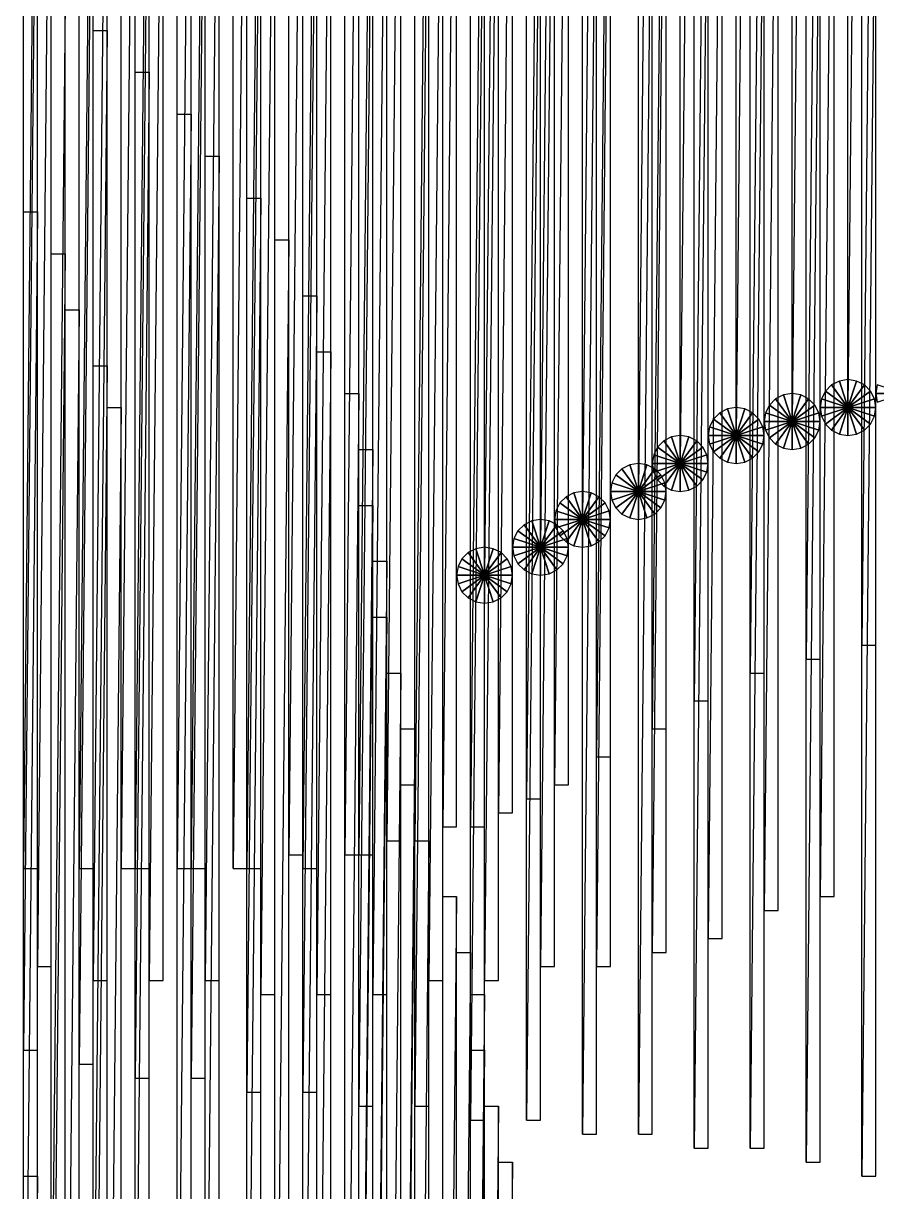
# Model space of a CAD drawing. Header units: metres. Extents: x -172 to 779, y -182 to 937.
# Drawn here: x 207 to 268, y 357.9 to 441.5 of the extents above; entities that cross this region are included whole.
import ezdxf

# ---------------------------------------------------------------- set-up
doc = ezdxf.new("R2010")
doc.units = ezdxf.units.M

msp = doc.modelspace()

# ---------------------------------------------------------------- linework, layer by layer
for points in [[(266, 414), (267, 414), (267, 515), (267.0001, 515.0001, 0.0001)], [(267, 515), (266, 414), (266, 515), (266.0001, 515.0001, 0.0001)], [(262, 413), (263, 413), (263, 514), (263.0001, 514.0001, 0.0001)], [(263, 514), (262, 413), (262, 514), (262.0001, 514.0001, 0.0001)], [(258, 412), (259, 412), (259, 513), (259.0001, 513.0001, 0.0001)], [(259, 513), (258, 412), (258, 513), (258.0001, 513.0001, 0.0001)], [(254, 410), (255, 410), (255, 511), (255.0001, 511.0001, 0.0001)], [(255, 511), (254, 410), (254, 511), (254.0001, 511.0001, 0.0001)], [(251, 408), (252, 408), (252, 509), (252.0001, 509.0001, 0.0001)], [(252, 509), (251, 408), (251, 509), (251.0001, 509.0001, 0.0001)], [(247, 406), (248, 406), (248, 507), (248.0001, 507.0001, 0.0001)], [(248, 507), (247, 406), (247, 507), (247.0001, 507.0001, 0.0001)], [(244, 404), (245, 404), (245, 505), (245.0001, 505.0001, 0.0001)], [(245, 505), (244, 404), (244, 505), (244.0001, 505.0001, 0.0001)], [(240, 402), (241, 402), (241, 503), (241.0001, 503.0001, 0.0001)], [(241, 503), (240, 402), (240, 503), (240.0001, 503.0001, 0.0001)], [(267, 397), (268, 397), (268, 498), (268.0001, 498.0001, 0.0001)], [(268, 498), (267, 397), (267, 498), (267.0001, 498.0001, 0.0001)], [(263, 396), (264, 396), (264, 497), (264.0001, 497.0001, 0.0001)], [(264, 497), (263, 396), (263, 497), (263.0001, 497.0001, 0.0001)], [(259, 395), (260, 395), (260, 496), (260.0001, 496.0001, 0.0001)], [(260, 496), (259, 395), (259, 496), (259.0001, 496.0001, 0.0001)], [(255, 393), (256, 393), (256, 494), (256.0001, 494.0001, 0.0001)], [(256, 494), (255, 393), (255, 494), (255.0001, 494.0001, 0.0001)], [(252, 391), (253, 391), (253, 492), (253.0001, 492.0001, 0.0001)], [(253, 492), (252, 391), (252, 492), (252.0001, 492.0001, 0.0001)], [(248, 389), (249, 389), (249, 490), (249.0001, 490.0001, 0.0001)], [(249, 490), (248, 389), (248, 490), (248.0001, 490.0001, 0.0001)], [(245, 387), (246, 387), (246, 488), (246.0001, 488.0001, 0.0001)], [(246, 488), (245, 387), (245, 488), (245.0001, 488.0001, 0.0001)], [(243, 386), (244, 386), (244, 487), (244.0001, 487.0001, 0.0001)], [(244, 487), (243, 386), (243, 487), (243.0001, 487.0001, 0.0001)], [(241, 385), (242, 385), (242, 486), (242.0001, 486.0001, 0.0001)], [(242, 486), (241, 385), (241, 486), (241.0001, 486.0001, 0.0001)], [(237, 384), (238, 384), (238, 485), (238.0001, 485.0001, 0.0001)], [(238, 485), (237, 384), (237, 485), (237.0001, 485.0001, 0.0001)], [(239, 384), (240, 384), (240, 485), (240.0001, 485.0001, 0.0001)], [(240, 485), (239, 384), (239, 485), (239.0001, 485.0001, 0.0001)], [(233, 383), (234, 383), (234, 484), (234.0001, 484.0001, 0.0001)], [(234, 484), (233, 383), (233, 484), (233.0001, 484.0001, 0.0001)], [(235, 383), (236, 383), (236, 484), (236.0001, 484.0001, 0.0001)], [(236, 484), (235, 383), (235, 484), (235.0001, 484.0001, 0.0001)], [(226, 382), (227, 382), (227, 483), (227.0001, 483.0001, 0.0001)], [(227, 483), (226, 382), (226, 483), (226.0001, 483.0001, 0.0001)], [(230, 382), (231, 382), (231, 483), (231.0001, 483.0001, 0.0001)], [(231, 483), (230, 382), (230, 483), (230.0001, 483.0001, 0.0001)], [(231, 382), (232, 382), (232, 483), (232.0001, 483.0001, 0.0001)], [(232, 483), (231, 382), (231, 483), (231.0001, 483.0001, 0.0001)], [(207, 381), (208, 381), (208, 482), (208.0001, 482.0001, 0.0001)], [(208, 482), (207, 381), (207, 482), (207.0001, 482.0001, 0.0001)], [(211, 381), (212, 381), (212, 482), (212.0001, 482.0001, 0.0001)], [(212, 482), (211, 381), (211, 482), (211.0001, 482.0001, 0.0001)], [(214, 381), (215, 381), (215, 482), (215.0001, 482.0001, 0.0001)], [(215, 482), (214, 381), (214, 482), (214.0001, 482.0001, 0.0001)], [(215, 381), (216, 381), (216, 482), (216.0001, 482.0001, 0.0001)], [(216, 482), (215, 381), (215, 482), (215.0001, 482.0001, 0.0001)], [(218, 381), (219, 381), (219, 482), (219.0001, 482.0001, 0.0001)], [(219, 482), (218, 381), (218, 482), (218.0001, 482.0001, 0.0001)], [(219, 381), (220, 381), (220, 482), (220.0001, 482.0001, 0.0001)], [(220, 482), (219, 381), (219, 482), (219.0001, 482.0001, 0.0001)], [(222, 381), (223, 381), (223, 482), (223.0001, 482.0001, 0.0001)], [(223, 482), (222, 381), (222, 482), (222.0001, 482.0001, 0.0001)], [(223, 381), (224, 381), (224, 482), (224.0001, 482.0001, 0.0001)], [(224, 482), (223, 381), (223, 482), (223.0001, 482.0001, 0.0001)], [(227, 381), (228, 381), (228, 482), (228.0001, 482.0001, 0.0001)], [(228, 482), (227, 381), (227, 482), (227.0001, 482.0001, 0.0001)], [(264, 379), (265, 379), (265, 480), (265.0001, 480.0001, 0.0001)], [(265, 480), (264, 379), (264, 480), (264.0001, 480.0001, 0.0001)], [(260, 378), (261, 378), (261, 479), (261.0001, 479.0001, 0.0001)], [(261, 479), (260, 378), (260, 479), (260.0001, 479.0001, 0.0001)], [(256, 376), (257, 376), (257, 477), (257.0001, 477.0001, 0.0001)], [(257, 477), (256, 376), (256, 477), (256.0001, 477.0001, 0.0001)], [(252, 375), (253, 375), (253, 476), (253.0001, 476.0001, 0.0001)], [(253, 476), (252, 375), (252, 476), (252.0001, 476.0001, 0.0001)], [(208, 374), (209, 374), (209, 475), (209.0001, 475.0001, 0.0001)], [(209, 475), (208, 374), (208, 475), (208.0001, 475.0001, 0.0001)], [(244, 374), (245, 374), (245, 475), (245.0001, 475.0001, 0.0001)], [(245, 475), (244, 374), (244, 475), (244.0001, 475.0001, 0.0001)], [(248, 374), (249, 374), (249, 475), (249.0001, 475.0001, 0.0001)], [(249, 475), (248, 374), (248, 475), (248.0001, 475.0001, 0.0001)], [(212, 373), (213, 373), (213, 474), (213.0001, 474.0001, 0.0001)], [(213, 474), (212, 373), (212, 474), (212.0001, 474.0001, 0.0001)], [(216, 373), (217, 373), (217, 474), (217.0001, 474.0001, 0.0001)], [(217, 474), (216, 373), (216, 474), (216.0001, 474.0001, 0.0001)], [(220, 373), (221, 373), (221, 474), (221.0001, 474.0001, 0.0001)], [(221, 474), (220, 373), (220, 474), (220.0001, 474.0001, 0.0001)], [(236, 373), (237, 373), (237, 474), (237.0001, 474.0001, 0.0001)], [(237, 474), (236, 373), (236, 474), (236.0001, 474.0001, 0.0001)], [(240, 373), (241, 373), (241, 474), (241.0001, 474.0001, 0.0001)], [(241, 474), (240, 373), (240, 474), (240.0001, 474.0001, 0.0001)], [(224, 372), (225, 372), (225, 473), (225.0001, 473.0001, 0.0001)], [(225, 473), (224, 372), (224, 473), (224.0001, 473.0001, 0.0001)], [(228, 372), (229, 372), (229, 473), (229.0001, 473.0001, 0.0001)], [(229, 473), (228, 372), (228, 473), (228.0001, 473.0001, 0.0001)], [(232, 372), (233, 372), (233, 473), (233.0001, 473.0001, 0.0001)], [(233, 473), (232, 372), (232, 473), (232.0001, 473.0001, 0.0001)], [(207, 368), (208, 368), (208, 469), (208.0001, 469.0001, 0.0001)], [(208, 469), (207, 368), (207, 469), (207.0001, 469.0001, 0.0001)], [(211, 367), (212, 367), (212, 468), (212.0001, 468.0001, 0.0001)], [(212, 468), (211, 367), (211, 468), (211.0001, 468.0001, 0.0001)], [(215, 366), (216, 366), (216, 467), (216.0001, 467.0001, 0.0001)], [(216, 467), (215, 366), (215, 467), (215.0001, 467.0001, 0.0001)], [(219, 366), (220, 366), (220, 467), (220.0001, 467.0001, 0.0001)], [(220, 467), (219, 366), (219, 467), (219.0001, 467.0001, 0.0001)], [(223, 365), (224, 365), (224, 466), (224.0001, 466.0001, 0.0001)], [(224, 466), (223, 365), (223, 466), (223.0001, 466.0001, 0.0001)], [(227, 365), (228, 365), (228, 466), (228.0001, 466.0001, 0.0001)], [(228, 466), (227, 365), (227, 466), (227.0001, 466.0001, 0.0001)], [(231, 364), (232, 364), (232, 465), (232.0001, 465.0001, 0.0001)], [(232, 465), (231, 364), (231, 465), (231.0001, 465.0001, 0.0001)], [(235, 364), (236, 364), (236, 465), (236.0001, 465.0001, 0.0001)], [(236, 465), (235, 364), (235, 465), (235.0001, 465.0001, 0.0001)], [(239, 363), (240, 363), (240, 464), (240.0001, 464.0001, 0.0001)], [(240, 464), (239, 363), (239, 464), (239.0001, 464.0001, 0.0001)], [(243, 363), (244, 363), (244, 464), (244.0001, 464.0001, 0.0001)], [(244, 464), (243, 363), (243, 464), (243.0001, 464.0001, 0.0001)], [(247, 362), (248, 362), (248, 463), (248.0001, 463.0001, 0.0001)], [(248, 463), (247, 362), (247, 463), (247.0001, 463.0001, 0.0001)], [(251, 362), (252, 362), (252, 463), (252.0001, 463.0001, 0.0001)], [(252, 463), (251, 362), (251, 463), (251.0001, 463.0001, 0.0001)], [(255, 361), (256, 361), (256, 462), (256.0001, 462.0001, 0.0001)], [(256, 462), (255, 361), (255, 462), (255.0001, 462.0001, 0.0001)], [(259, 361), (260, 361), (260, 462), (260.0001, 462.0001, 0.0001)], [(260, 462), (259, 361), (259, 462), (259.0001, 462.0001, 0.0001)], [(263, 360), (264, 360), (264, 461), (264.0001, 461.0001, 0.0001)], [(264, 461), (263, 360), (263, 461), (263.0001, 461.0001, 0.0001)], [(267, 359), (268, 359), (268, 460), (268.0001, 460.0001, 0.0001)], [(268, 460), (267, 359), (267, 460), (267.0001, 460.0001, 0.0001)], [(209, 342), (210, 342), (210, 443), (210.0001, 443.0001, 0.0001)], [(210, 443), (209, 342), (209, 443), (209.0001, 443.0001, 0.0001)], [(212, 340), (213, 340), (213, 441), (213.0001, 441.0001, 0.0001)], [(213, 441), (212, 340), (212, 441), (212.0001, 441.0001, 0.0001)], [(215, 337), (216, 337), (216, 438), (216.0001, 438.0001, 0.0001)], [(216, 438), (215, 337), (215, 438), (215.0001, 438.0001, 0.0001)], [(218, 334), (219, 334), (219, 435), (219.0001, 435.0001, 0.0001)], [(219, 435), (218, 334), (218, 435), (218.0001, 435.0001, 0.0001)], [(220, 331), (221, 331), (221, 432), (221.0001, 432.0001, 0.0001)], [(221, 432), (220, 331), (220, 432), (220.0001, 432.0001, 0.0001)], [(223, 328), (224, 328), (224, 429), (224.0001, 429.0001, 0.0001)], [(224, 429), (223, 328), (223, 429), (223.0001, 429.0001, 0.0001)], [(207, 327), (208, 327), (208, 428), (208.0001, 428.0001, 0.0001)], [(208, 428), (207, 327), (207, 428), (207.0001, 428.0001, 0.0001)], [(225, 325), (226, 325), (226, 426), (226.0001, 426.0001, 0.0001)], [(226, 426), (225, 325), (225, 426), (225.0001, 426.0001, 0.0001)], [(209, 324), (210, 324), (210, 425), (210.0001, 425.0001, 0.0001)], [(210, 425), (209, 324), (209, 425), (209.0001, 425.0001, 0.0001)], [(227, 321), (228, 321), (228, 422), (228.0001, 422.0001, 0.0001)], [(228, 422), (227, 321), (227, 422), (227.0001, 422.0001, 0.0001)], [(210, 320), (211, 320), (211, 421), (211.0001, 421.0001, 0.0001)], [(211, 421), (210, 320), (210, 421), (210.0001, 421.0001, 0.0001)], [(228, 317), (229, 317), (229, 418), (229.0001, 418.0001, 0.0001)], [(229, 418), (228, 317), (228, 418), (228.0001, 418.0001, 0.0001)], [(212, 316), (213, 316), (213, 417), (213.0001, 417.0001, 0.0001)], [(213, 417), (212, 316), (212, 417), (212.0001, 417.0001, 0.0001)], [(266, 414), (264.82443, 415.61804), (264.38196, 415.17557), (264.38205, 415.17566, 0.0001)], [(266, 414), (265.38196, 415.9021), (264.82443, 415.61804), (264.82452, 415.61813, 0.0001)], [(266, 414), (266, 416), (265.38196, 415.9021), (265.38205, 415.9022, 0.0001)], [(266, 414), (266.61804, 415.9021), (266, 416), (266.0001, 416.0001, 0.0001)], [(266, 414), (267.17557, 415.61804), (266.61804, 415.9021), (266.61813, 415.9022, 0.0001)], [(266, 414), (267.61804, 415.17557), (267.17557, 415.61804), (267.17566, 415.61813, 0.0001)], [(270, 415), (268.0979, 415.61804), (268, 415), (268.0001, 415.0001, 0.0001)], [(230, 314), (231, 314), (231, 415), (231.0001, 415.0001, 0.0001)], [(231, 415), (230, 314), (230, 415), (230.0001, 415.0001, 0.0001)], [(262, 413), (261.38196, 414.9021), (260.82443, 414.61804), (260.82452, 414.61813, 0.0001)], [(262, 413), (262, 415), (261.38196, 414.9021), (261.38205, 414.9022, 0.0001)], [(262, 413), (262.61804, 414.9021), (262, 415), (262.0001, 415.0001, 0.0001)], [(262, 413), (263.17557, 414.61804), (262.61804, 414.9021), (262.61813, 414.9022, 0.0001)], [(266, 414), (264.38196, 415.17557), (264.0979, 414.61804), (264.098, 414.61813, 0.0001)], [(266, 414), (267.9021, 414.61804), (267.61804, 415.17557), (267.61813, 415.17566, 0.0001)], [(270, 415), (268, 415), (268.0979, 414.38196), (268.098, 414.38205, 0.0001)], [(213, 313), (214, 313), (214, 414), (214.0001, 414.0001, 0.0001)], [(214, 414), (213, 313), (213, 414), (213.0001, 414.0001, 0.0001)], [(258, 412), (258, 414), (257.38196, 413.9021), (257.38205, 413.9022, 0.0001)], [(258, 412), (258.61804, 413.9021), (258, 414), (258.0001, 414.0001, 0.0001)], [(262, 413), (260.38196, 414.17557), (260.0979, 413.61804), (260.098, 413.61813, 0.0001)], [(262, 413), (260.82443, 414.61804), (260.38196, 414.17557), (260.38205, 414.17566, 0.0001)], [(262, 413), (263.61804, 414.17557), (263.17557, 414.61804), (263.17566, 414.61813, 0.0001)], [(262, 413), (263.9021, 413.61804), (263.61804, 414.17557), (263.61813, 414.17566, 0.0001)], [(266, 414), (264.0979, 414.61804), (264, 414), (264.0001, 414.0001, 0.0001)], [(266, 414), (264, 414), (264.0979, 413.38196), (264.098, 413.38205, 0.0001)], [(266, 414), (264.0979, 413.38196), (264.38196, 412.82443), (264.38205, 412.82452, 0.0001)], [(266, 414), (264.38196, 412.82443), (264.82443, 412.38196), (264.82452, 412.38205, 0.0001)], [(266, 414), (264.82443, 412.38196), (265.38196, 412.0979), (265.38205, 412.098, 0.0001)], [(266, 414), (265.38196, 412.0979), (266, 412), (266.0001, 412.0001, 0.0001)], [(266, 414), (268, 414), (267.9021, 414.61804), (267.9022, 414.61813, 0.0001)], [(266, 414), (267.9021, 413.38196), (268, 414), (268.0001, 414.0001, 0.0001)], [(266, 414), (266, 412), (266.61804, 412.0979), (266.61813, 412.098, 0.0001)], [(266, 414), (266.61804, 412.0979), (267.17557, 412.38196), (267.17566, 412.38205, 0.0001)], [(266, 414), (267.17557, 412.38196), (267.61804, 412.82443), (267.61813, 412.82452, 0.0001)], [(266, 414), (267.61804, 412.82443), (267.9021, 413.38196), (267.9022, 413.38205, 0.0001)], [(258, 412), (256.38196, 413.17557), (256.0979, 412.61804), (256.098, 412.61813, 0.0001)], [(258, 412), (256.82443, 413.61804), (256.38196, 413.17557), (256.38205, 413.17566, 0.0001)], [(258, 412), (257.38196, 413.9021), (256.82443, 413.61804), (256.82452, 413.61813, 0.0001)], [(258, 412), (259.17557, 413.61804), (258.61804, 413.9021), (258.61813, 413.9022, 0.0001)], [(258, 412), (259.61804, 413.17557), (259.17557, 413.61804), (259.17566, 413.61813, 0.0001)], [(258, 412), (259.9021, 412.61804), (259.61804, 413.17557), (259.61813, 413.17566, 0.0001)], [(262, 413), (260.0979, 413.61804), (260, 413), (260.0001, 413.0001, 0.0001)], [(262, 413), (264, 413), (263.9021, 413.61804), (263.9022, 413.61813, 0.0001)], [(258, 412), (256.0979, 412.61804), (256, 412), (256.0001, 412.0001, 0.0001)], [(258, 412), (260, 412), (259.9021, 412.61804), (259.9022, 412.61813, 0.0001)], [(262, 413), (260, 413), (260.0979, 412.38196), (260.098, 412.38205, 0.0001)], [(262, 413), (260.0979, 412.38196), (260.38196, 411.82443), (260.38205, 411.82452, 0.0001)], [(262, 413), (260.38196, 411.82443), (260.82443, 411.38196), (260.82452, 411.38205, 0.0001)], [(262, 413), (260.82443, 411.38196), (261.38196, 411.0979), (261.38205, 411.098, 0.0001)], [(262, 413), (261.38196, 411.0979), (262, 411), (262.0001, 411.0001, 0.0001)], [(262, 413), (263.9021, 412.38196), (264, 413), (264.0001, 413.0001, 0.0001)], [(262, 413), (262, 411), (262.61804, 411.0979), (262.61813, 411.098, 0.0001)], [(262, 413), (262.61804, 411.0979), (263.17557, 411.38196), (263.17566, 411.38205, 0.0001)], [(262, 413), (263.17557, 411.38196), (263.61804, 411.82443), (263.61813, 411.82452, 0.0001)], [(262, 413), (263.61804, 411.82443), (263.9021, 412.38196), (263.9022, 412.38205, 0.0001)], [(254, 410), (252.82443, 411.61804), (252.38197, 411.17557), (252.38208, 411.17566, 0.0001)], [(254, 410), (253.38197, 411.9021), (252.82443, 411.61804), (252.82454, 411.61813, 0.0001)], [(254, 410), (254, 412), (253.38197, 411.9021), (253.38208, 411.9022, 0.0001)], [(254, 410), (254.61803, 411.9021), (254, 412), (254.0001, 412.0001, 0.0001)], [(254, 410), (255.17557, 411.61804), (254.61803, 411.9021), (254.61813, 411.9022, 0.0001)], [(254, 410), (255.61803, 411.17557), (255.17557, 411.61804), (255.17567, 411.61813, 0.0001)], [(258, 412), (256, 412), (256.0979, 411.38196), (256.098, 411.38205, 0.0001)], [(258, 412), (256.0979, 411.38196), (256.38196, 410.82443), (256.38205, 410.82452, 0.0001)], [(258, 412), (256.38196, 410.82443), (256.82443, 410.38196), (256.82452, 410.38205, 0.0001)], [(258, 412), (256.82443, 410.38196), (257.38196, 410.0979), (257.38205, 410.098, 0.0001)], [(258, 412), (257.38196, 410.0979), (258, 410), (258.0001, 410.0001, 0.0001)], [(258, 412), (259.9021, 411.38196), (260, 412), (260.0001, 412.0001, 0.0001)], [(258, 412), (258, 410), (258.61804, 410.0979), (258.61813, 410.098, 0.0001)], [(258, 412), (258.61804, 410.0979), (259.17557, 410.38196), (259.17566, 410.38205, 0.0001)], [(258, 412), (259.17557, 410.38196), (259.61804, 410.82443), (259.61813, 410.82452, 0.0001)], [(258, 412), (259.61804, 410.82443), (259.9021, 411.38196), (259.9022, 411.38205, 0.0001)], [(231, 310), (232, 310), (232, 411), (232.0001, 411.0001, 0.0001)], [(232, 411), (231, 310), (231, 411), (231.0001, 411.0001, 0.0001)], [(254, 410), (252.09789, 410.61804), (252, 410), (252.0001, 410.0001, 0.0001)], [(254, 410), (252.38197, 411.17557), (252.09789, 410.61804), (252.09799, 410.61813, 0.0001)], [(254, 410), (255.90211, 410.61804), (255.61803, 411.17557), (255.61813, 411.17566, 0.0001)], [(254, 410), (256, 410), (255.90211, 410.61804), (255.90222, 410.61813, 0.0001)], [(251, 408), (250.38197, 409.9021), (249.82443, 409.61804), (249.82454, 409.61813, 0.0001)], [(251, 408), (251, 410), (250.38197, 409.9021), (250.38208, 409.9022, 0.0001)], [(251, 408), (251.61803, 409.9021), (251, 410), (251.0001, 410.0001, 0.0001)], [(251, 408), (252.17557, 409.61804), (251.61803, 409.9021), (251.61813, 409.9022, 0.0001)], [(254, 410), (252, 410), (252.09789, 409.38196), (252.09799, 409.38205, 0.0001)], [(254, 410), (252.09789, 409.38196), (252.38197, 408.82443), (252.38208, 408.82452, 0.0001)], [(254, 410), (252.38197, 408.82443), (252.82443, 408.38196), (252.82454, 408.38205, 0.0001)], [(254, 410), (252.82443, 408.38196), (253.38197, 408.0979), (253.38208, 408.098, 0.0001)], [(254, 410), (253.38197, 408.0979), (254, 408), (254.0001, 408.0001, 0.0001)], [(254, 410), (255.90211, 409.38196), (256, 410), (256.0001, 410.0001, 0.0001)], [(254, 410), (254, 408), (254.61803, 408.0979), (254.61813, 408.098, 0.0001)], [(254, 410), (254.61803, 408.0979), (255.17557, 408.38196), (255.17567, 408.38205, 0.0001)], [(254, 410), (255.17557, 408.38196), (255.61803, 408.82443), (255.61813, 408.82452, 0.0001)], [(254, 410), (255.61803, 408.82443), (255.90211, 409.38196), (255.90222, 409.38205, 0.0001)], [(251, 408), (249.38197, 409.17557), (249.09789, 408.61804), (249.09799, 408.61813, 0.0001)], [(251, 408), (249.82443, 409.61804), (249.38197, 409.17557), (249.38208, 409.17566, 0.0001)], [(251, 408), (252.61803, 409.17557), (252.17557, 409.61804), (252.17567, 409.61813, 0.0001)], [(251, 408), (252.90211, 408.61804), (252.61803, 409.17557), (252.61813, 409.17566, 0.0001)], [(251, 408), (249.09789, 408.61804), (249, 408), (249.0001, 408.0001, 0.0001)], [(251, 408), (253, 408), (252.90211, 408.61804), (252.90222, 408.61813, 0.0001)], [(247, 406), (245.82443, 407.61804), (245.38197, 407.17557), (245.38208, 407.17566, 0.0001)], [(247, 406), (246.38197, 407.9021), (245.82443, 407.61804), (245.82454, 407.61813, 0.0001)], [(247, 406), (247, 408), (246.38197, 407.9021), (246.38208, 407.9022, 0.0001)], [(247, 406), (247.61803, 407.9021), (247, 408), (247.0001, 408.0001, 0.0001)], [(247, 406), (248.17557, 407.61804), (247.61803, 407.9021), (247.61813, 407.9022, 0.0001)], [(247, 406), (248.61803, 407.17557), (248.17557, 407.61804), (248.17567, 407.61813, 0.0001)], [(251, 408), (249, 408), (249.09789, 407.38196), (249.09799, 407.38205, 0.0001)], [(251, 408), (249.09789, 407.38196), (249.38197, 406.82443), (249.38208, 406.82452, 0.0001)], [(251, 408), (249.38197, 406.82443), (249.82443, 406.38196), (249.82454, 406.38205, 0.0001)], [(251, 408), (249.82443, 406.38196), (250.38197, 406.0979), (250.38208, 406.098, 0.0001)], [(251, 408), (250.38197, 406.0979), (251, 406), (251.0001, 406.0001, 0.0001)], [(251, 408), (252.90211, 407.38196), (253, 408), (253.0001, 408.0001, 0.0001)], [(251, 408), (251, 406), (251.61803, 406.0979), (251.61813, 406.098, 0.0001)], [(251, 408), (251.61803, 406.0979), (252.17557, 406.38196), (252.17567, 406.38205, 0.0001)], [(251, 408), (252.17557, 406.38196), (252.61803, 406.82443), (252.61813, 406.82452, 0.0001)], [(251, 408), (252.61803, 406.82443), (252.90211, 407.38196), (252.90222, 407.38205, 0.0001)], [(231, 306), (232, 306), (232, 407), (232.0001, 407.0001, 0.0001)], [(232, 407), (231, 306), (231, 407), (231.0001, 407.0001, 0.0001)], [(247, 406), (245.09789, 406.61804), (245, 406), (245.0001, 406.0001, 0.0001)], [(247, 406), (245.38197, 407.17557), (245.09789, 406.61804), (245.09799, 406.61813, 0.0001)], [(247, 406), (248.90211, 406.61804), (248.61803, 407.17557), (248.61813, 407.17566, 0.0001)], [(247, 406), (249, 406), (248.90211, 406.61804), (248.90222, 406.61813, 0.0001)], [(244, 404), (242.82443, 405.61804), (242.38197, 405.17557), (242.38208, 405.17566, 0.0001)], [(244, 404), (243.38197, 405.9021), (242.82443, 405.61804), (242.82454, 405.61813, 0.0001)], [(244, 404), (244, 406), (243.38197, 405.9021), (243.38208, 405.9022, 0.0001)], [(244, 404), (244.61803, 405.9021), (244, 406), (244.0001, 406.0001, 0.0001)], [(244, 404), (245.17557, 405.61804), (244.61803, 405.9021), (244.61813, 405.9022, 0.0001)], [(244, 404), (245.61803, 405.17557), (245.17557, 405.61804), (245.17567, 405.61813, 0.0001)], [(247, 406), (245, 406), (245.09789, 405.38196), (245.09799, 405.38205, 0.0001)], [(247, 406), (245.09789, 405.38196), (245.38197, 404.82443), (245.38208, 404.82452, 0.0001)], [(247, 406), (245.38197, 404.82443), (245.82443, 404.38196), (245.82454, 404.38205, 0.0001)], [(247, 406), (245.82443, 404.38196), (246.38197, 404.0979), (246.38208, 404.098, 0.0001)], [(247, 406), (246.38197, 404.0979), (247, 404), (247.0001, 404.0001, 0.0001)], [(247, 406), (248.90211, 405.38196), (249, 406), (249.0001, 406.0001, 0.0001)], [(247, 406), (247, 404), (247.61803, 404.0979), (247.61813, 404.098, 0.0001)], [(247, 406), (247.61803, 404.0979), (248.17557, 404.38196), (248.17567, 404.38205, 0.0001)], [(247, 406), (248.17557, 404.38196), (248.61803, 404.82443), (248.61813, 404.82452, 0.0001)], [(247, 406), (248.61803, 404.82443), (248.90211, 405.38196), (248.90222, 405.38205, 0.0001)], [(244, 404), (242.38197, 405.17557), (242.09789, 404.61804), (242.09799, 404.61813, 0.0001)], [(244, 404), (245.90211, 404.61804), (245.61803, 405.17557), (245.61813, 405.17566, 0.0001)], [(240, 402), (239.38197, 403.9021), (238.82443, 403.61804), (238.82454, 403.61813, 0.0001)], [(240, 402), (240, 404), (239.38197, 403.9021), (239.38208, 403.9022, 0.0001)], [(240, 402), (240.61803, 403.9021), (240, 404), (240.0001, 404.0001, 0.0001)], [(240, 402), (241.17557, 403.61804), (240.61803, 403.9021), (240.61813, 403.9022, 0.0001)], [(244, 404), (242.09789, 404.61804), (242, 404), (242.0001, 404.0001, 0.0001)], [(244, 404), (242, 404), (242.09789, 403.38196), (242.09799, 403.38205, 0.0001)], [(244, 404), (242.09789, 403.38196), (242.38197, 402.82443), (242.38208, 402.82452, 0.0001)], [(244, 404), (242.38197, 402.82443), (242.82443, 402.38196), (242.82454, 402.38205, 0.0001)], [(244, 404), (242.82443, 402.38196), (243.38197, 402.0979), (243.38208, 402.098, 0.0001)], [(244, 404), (243.38197, 402.0979), (244, 402), (244.0001, 402.0001, 0.0001)], [(244, 404), (246, 404), (245.90211, 404.61804), (245.90222, 404.61813, 0.0001)], [(244, 404), (245.90211, 403.38196), (246, 404), (246.0001, 404.0001, 0.0001)], [(244, 404), (244, 402), (244.61803, 402.0979), (244.61813, 402.098, 0.0001)], [(244, 404), (244.61803, 402.0979), (245.17557, 402.38196), (245.17567, 402.38205, 0.0001)], [(244, 404), (245.17557, 402.38196), (245.61803, 402.82443), (245.61813, 402.82452, 0.0001)], [(244, 404), (245.61803, 402.82443), (245.90211, 403.38196), (245.90222, 403.38205, 0.0001)], [(240, 402), (238.38197, 403.17557), (238.09789, 402.61804), (238.09799, 402.61813, 0.0001)], [(240, 402), (238.82443, 403.61804), (238.38197, 403.17557), (238.38208, 403.17566, 0.0001)], [(240, 402), (241.61803, 403.17557), (241.17557, 403.61804), (241.17567, 403.61813, 0.0001)], [(240, 402), (241.90211, 402.61804), (241.61803, 403.17557), (241.61813, 403.17566, 0.0001)], [(232, 302), (233, 302), (233, 403), (233.0001, 403.0001, 0.0001)], [(233, 403), (232, 302), (232, 403), (232.0001, 403.0001, 0.0001)], [(240, 402), (238.09789, 402.61804), (238, 402), (238.0001, 402.0001, 0.0001)], [(240, 402), (242, 402), (241.90211, 402.61804), (241.90222, 402.61813, 0.0001)], [(240, 402), (238, 402), (238.09789, 401.38196), (238.09799, 401.38205, 0.0001)], [(240, 402), (238.09789, 401.38196), (238.38197, 400.82443), (238.38208, 400.82452, 0.0001)], [(240, 402), (238.38197, 400.82443), (238.82443, 400.38196), (238.82454, 400.38205, 0.0001)], [(240, 402), (238.82443, 400.38196), (239.38197, 400.0979), (239.38208, 400.098, 0.0001)], [(240, 402), (239.38197, 400.0979), (240, 400), (240.0001, 400.0001, 0.0001)], [(240, 402), (241.90211, 401.38196), (242, 402), (242.0001, 402.0001, 0.0001)], [(240, 402), (240, 400), (240.61803, 400.0979), (240.61813, 400.098, 0.0001)], [(240, 402), (240.61803, 400.0979), (241.17557, 400.38196), (241.17567, 400.38205, 0.0001)], [(240, 402), (241.17557, 400.38196), (241.61803, 400.82443), (241.61813, 400.82452, 0.0001)], [(240, 402), (241.61803, 400.82443), (241.90211, 401.38196), (241.90222, 401.38205, 0.0001)], [(232, 298), (233, 298), (233, 399), (233.0001, 399.0001, 0.0001)], [(233, 399), (232, 298), (232, 399), (232.0001, 399.0001, 0.0001)], [(233, 294), (234, 294), (234, 395), (234.0001, 395.0001, 0.0001)], [(234, 395), (233, 294), (233, 395), (233.0001, 395.0001, 0.0001)], [(234, 290), (235, 290), (235, 391), (235.0001, 391.0001, 0.0001)], [(235, 391), (234, 290), (234, 391), (234.0001, 391.0001, 0.0001)], [(234, 286), (235, 286), (235, 387), (235.0001, 387.0001, 0.0001)], [(235, 387), (234, 286), (234, 387), (234.0001, 387.0001, 0.0001)], [(235, 282), (236, 282), (236, 383), (236.0001, 383.0001, 0.0001)], [(236, 383), (235, 282), (235, 383), (235.0001, 383.0001, 0.0001)], [(237, 278), (238, 278), (238, 379), (238.0001, 379.0001, 0.0001)], [(238, 379), (237, 278), (237, 379), (237.0001, 379.0001, 0.0001)], [(238, 274), (239, 274), (239, 375), (239.0001, 375.0001, 0.0001)], [(239, 375), (238, 274), (238, 375), (238.0001, 375.0001, 0.0001)], [(239, 271), (240, 271), (240, 372), (240.0001, 372.0001, 0.0001)], [(240, 372), (239, 271), (239, 372), (239.0001, 372.0001, 0.0001)], [(239, 267), (240, 267), (240, 368), (240.0001, 368.0001, 0.0001)], [(240, 368), (239, 267), (239, 368), (239.0001, 368.0001, 0.0001)], [(240, 263), (241, 263), (241, 364), (241.0001, 364.0001, 0.0001)], [(241, 364), (240, 263), (240, 364), (240.0001, 364.0001, 0.0001)], [(241, 259), (242, 259), (242, 360), (242.0001, 360.0001, 0.0001)], [(242, 360), (241, 259), (241, 360), (241.0001, 360.0001, 0.0001)], [(207, 258), (208, 258), (208, 359), (208.0001, 359.0001, 0.0001)], [(208, 359), (207, 258), (207, 359), (207.0001, 359.0001, 0.0001)]]:
    msp.add_3dface(points)

doc.saveas('drawing.dxf')
